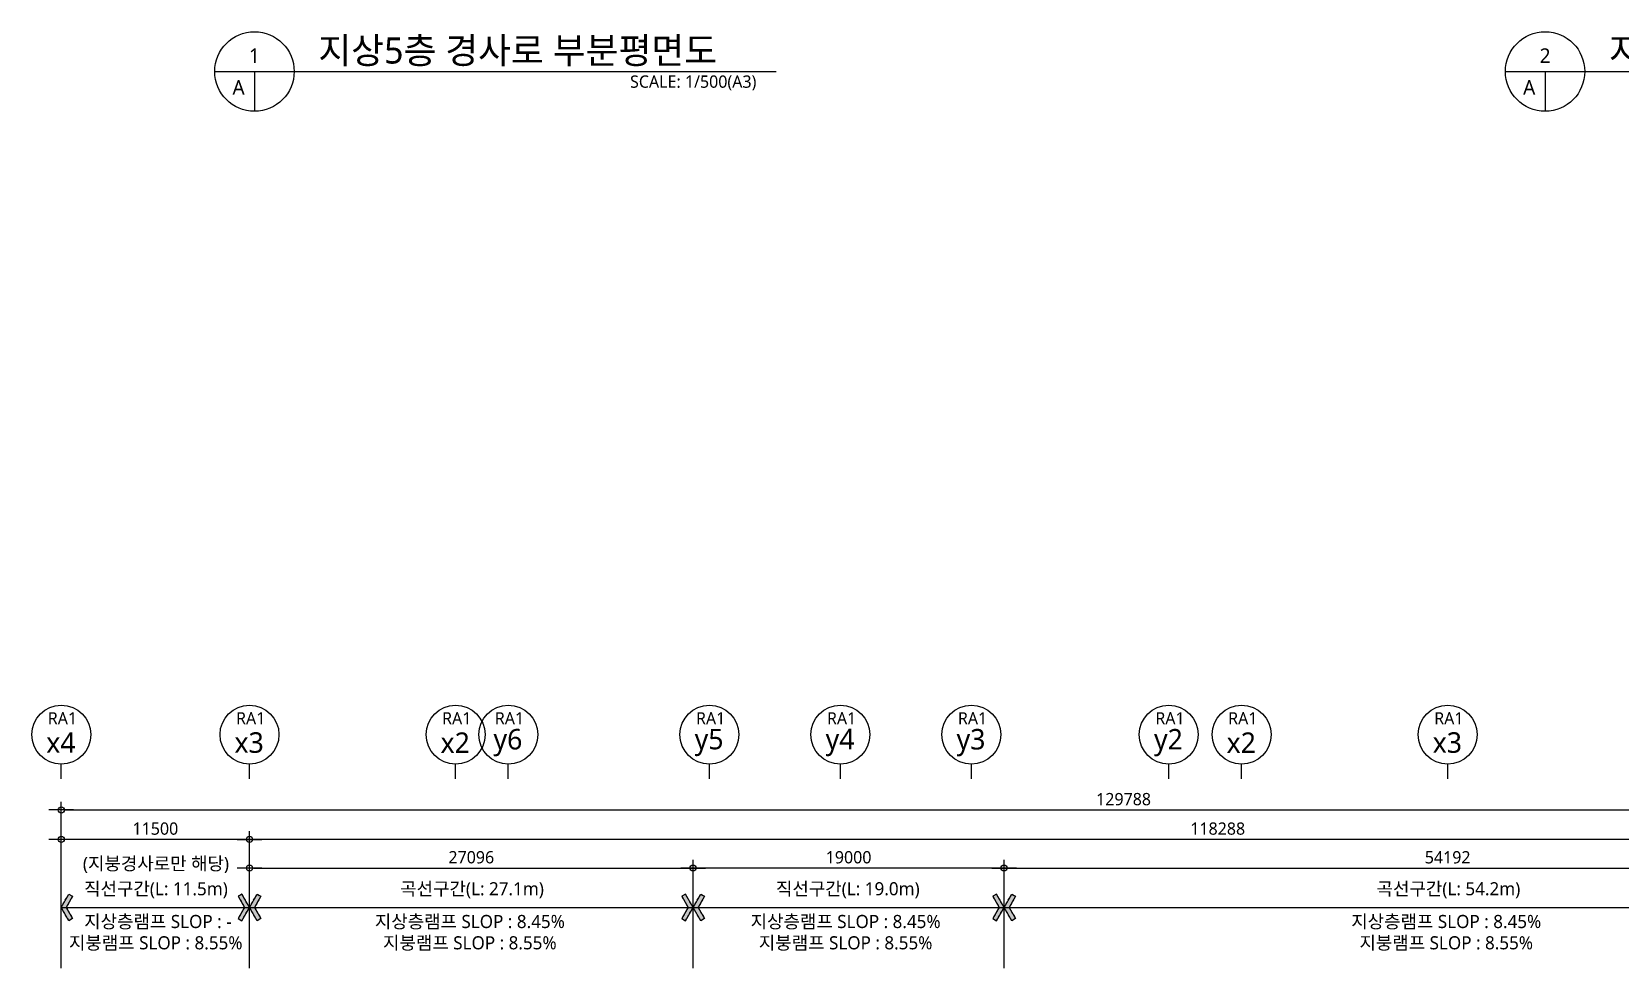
# Model space of a CAD drawing. Header units: millimetres. Extents: x 367092 to 767578, y 396038 to 811791.
# Drawn here: x 394626 to 491659, y 502551 to 560205 of the extents above; entities that cross this region are included whole.
import ezdxf
from ezdxf.enums import TextEntityAlignment as Align

# ---------------------------------------------------------------- set-up
doc = ezdxf.new("R2010")
doc.units = ezdxf.units.MM
doc.header["$LTSCALE"] = 100
doc.header["$MEASUREMENT"] = 0
doc.header["$PDSIZE"] = -10
doc.linetypes.add('HID', pattern=[2.5, 1.5, -1])
doc.layers.get('0').update_dxf_attribs({"linetype": 'CONTINUOUS'})
doc.layers.get('Defpoints').update_dxf_attribs({"color": 171, "linetype": 'CONTINUOUS'})
for name, color, linetype in [('NDIM', 7, 'CONTINUOUS'), ('SYM', 7, 'CONTINUOUS'), ('SYM(AXIS)', 7, 'CONTINUOUS'), ('SYM(STAIR)', 251, 'CONTINUOUS'), ('TEXT', 3, 'CONTINUOUS'), ('TEXT(AXIS)', 2, 'CONTINUOUS'), ('TEXT-기입', 6, 'CONTINUOUS')]:
    doc.layers.add(name, color=color, linetype=linetype)
doc.styles.add('CGS', font='cgse', dxfattribs={"bigfont": 'cgs'})
doc.styles.add('나눔바른고딕', font='NanumBarunGothic.ttf')
doc.dimstyles.new('NDIM 1200', dxfattribs={"dimscale": 500, "dimtxt": 3, "dimasz": 1, "dimexe": 2, "dimexo": 2, "dimgap": 1, "dimtad": 1, "dimdec": 0, "dimdsep": 46, "dimtxsty": 'CGS', "dimblk": 'DOT0', "dimcen": 1, "dimdle": 8, "dimclrd": 2, "dimclre": 2, "dimclrt": 2, "dimadec": 0, "dimazin": 0, "dimtfac": 1, "dimtdec": 0, "dimtix": 1, "dimtmove": 2, "dimatfit": 3, "dimldrblk": 'DOT0', "dimfxl": 1, "dimtolj": 1, "dimtzin": 0, "dimlwd": -1, "dimlwe": -1, "dimarcsym": 0})

# ---------------------------------------------------------------- blocks, each defined once
blk = doc.blocks.new('DOT0')
blk.add_line((-3, 0), (3, 0))
at = {"color": 6}
blk.add_circle((0, 0), 0.75, dxfattribs=at)
blk = doc.blocks.new('*D95')
at = {"layer": 'Defpoints', "color": 0, "ltscale": 0.4, "transparency": 16777216}
for p in [(407926, 510901), (407926, 502551), (526214, 502551)]:
    blk.add_point(p, dxfattribs=at)
at = {"layer": 'NDIM', "ltscale": 0.4, "transparency": 16777216}
for p, q in [((407926, 503051), (407926, 511401)), ((526214, 503051), (526214, 511401)), ((525964, 510901), (408176, 510901))]:
    blk.add_line(p, q, dxfattribs=at)
at = {"layer": 'NDIM', "ltscale": 0.4, "transparency": 16777216, "xscale": 250, "yscale": 250, "zscale": 250, "rotation": 180}
blk.add_blockref('DOT0', (407926, 510901), dxfattribs=at)
at = {"layer": 'NDIM', "ltscale": 0.4, "transparency": 16777216, "xscale": 250, "yscale": 250, "zscale": 250}
blk.add_blockref('DOT0', (526214, 510901), dxfattribs=at)
at = {"layer": 'NDIM', "ltscale": 0.4, "transparency": 16777216, "insert": (467070, 511557), "char_height": 750, "attachment_point": 5, "style": '나눔바른고딕'}
blk.add_mtext('\\A1;118288', dxfattribs=at)
blk = doc.blocks.new('*D96')
at = {"layer": 'Defpoints', "color": 0, "ltscale": 0.4, "transparency": 16777216}
for p in [(508214, 509151), (454022, 502551), (508214, 502551)]:
    blk.add_point(p, dxfattribs=at)
at = {"layer": 'NDIM', "ltscale": 0.4, "transparency": 16777216}
for p, q in [((454022, 503051), (454022, 509651)), ((508214, 503051), (508214, 509651)), ((454272, 509151), (507964, 509151))]:
    blk.add_line(p, q, dxfattribs=at)
at = {"layer": 'NDIM', "ltscale": 0.4, "transparency": 16777216, "xscale": 250, "yscale": 250, "zscale": 250, "rotation": 180}
blk.add_blockref('DOT0', (454022, 509151), dxfattribs=at)
at = {"layer": 'NDIM', "ltscale": 0.4, "transparency": 16777216, "xscale": 250, "yscale": 250, "zscale": 250}
blk.add_blockref('DOT0', (508214, 509151), dxfattribs=at)
at = {"layer": 'NDIM', "ltscale": 0.4, "transparency": 16777216, "insert": (481118, 509807), "char_height": 750, "attachment_point": 5, "style": '나눔바른고딕'}
blk.add_mtext('\\A1;54192', dxfattribs=at)
blk = doc.blocks.new('*D97')
at = {"layer": 'Defpoints', "color": 0, "ltscale": 0.4, "transparency": 16777216}
for p in [(435022, 509151), (435022, 502551), (454022, 502551)]:
    blk.add_point(p, dxfattribs=at)
at = {"layer": 'NDIM', "ltscale": 0.4, "transparency": 16777216}
for p, q in [((435022, 503051), (435022, 509651)), ((454022, 503051), (454022, 509651)), ((453772, 509151), (435272, 509151))]:
    blk.add_line(p, q, dxfattribs=at)
at = {"layer": 'NDIM', "ltscale": 0.4, "transparency": 16777216, "xscale": 250, "yscale": 250, "zscale": 250, "rotation": 180}
blk.add_blockref('DOT0', (435022, 509151), dxfattribs=at)
at = {"layer": 'NDIM', "ltscale": 0.4, "transparency": 16777216, "xscale": 250, "yscale": 250, "zscale": 250}
blk.add_blockref('DOT0', (454022, 509151), dxfattribs=at)
at = {"layer": 'NDIM', "ltscale": 0.4, "transparency": 16777216, "insert": (444522, 509809), "char_height": 750, "attachment_point": 5, "style": '나눔바른고딕'}
blk.add_mtext('\\A1;19000', dxfattribs=at)
blk = doc.blocks.new('*D98')
at = {"layer": 'Defpoints', "color": 0, "ltscale": 0.4, "transparency": 16777216}
for p in [(435022, 509151), (407926, 502551), (435022, 502551)]:
    blk.add_point(p, dxfattribs=at)
at = {"layer": 'NDIM', "ltscale": 0.4, "transparency": 16777216}
for p, q in [((407926, 503051), (407926, 509651)), ((435022, 503051), (435022, 509651)), ((408176, 509151), (434772, 509151))]:
    blk.add_line(p, q, dxfattribs=at)
at = {"layer": 'NDIM', "ltscale": 0.4, "transparency": 16777216, "xscale": 250, "yscale": 250, "zscale": 250, "rotation": 180}
blk.add_blockref('DOT0', (407926, 509151), dxfattribs=at)
at = {"layer": 'NDIM', "ltscale": 0.4, "transparency": 16777216, "xscale": 250, "yscale": 250, "zscale": 250}
blk.add_blockref('DOT0', (435022, 509151), dxfattribs=at)
at = {"layer": 'NDIM', "ltscale": 0.4, "transparency": 16777216, "insert": (421474, 509809), "char_height": 750, "attachment_point": 5, "style": '나눔바른고딕'}
blk.add_mtext('\\A1;27096', dxfattribs=at)
blk = doc.blocks.new('A$C2F20087E')
at = {"layer": 'SYM(AXIS)'}
blk.add_line((600, 0), (600, 300), dxfattribs=at)
blk.add_circle((600, 900), 600, dxfattribs=at)
blk = doc.blocks.new('*D74')
at = {"layer": 'Defpoints', "color": 0, "ltscale": 0.4, "transparency": 16777216}
for p in [(396426, 510901), (396426, 502551), (407926, 502551)]:
    blk.add_point(p, dxfattribs=at)
at = {"layer": 'NDIM', "ltscale": 0.4, "transparency": 16777216}
for p, q in [((396426, 503051), (396426, 511401)), ((407926, 503051), (407926, 511401)), ((407676, 510901), (396676, 510901))]:
    blk.add_line(p, q, dxfattribs=at)
at = {"layer": 'NDIM', "ltscale": 0.4, "transparency": 16777216, "xscale": 250, "yscale": 250, "zscale": 250, "rotation": 180}
blk.add_blockref('DOT0', (396426, 510901), dxfattribs=at)
at = {"layer": 'NDIM', "ltscale": 0.4, "transparency": 16777216, "xscale": 250, "yscale": 250, "zscale": 250}
blk.add_blockref('DOT0', (407926, 510901), dxfattribs=at)
at = {"layer": 'NDIM', "ltscale": 0.4, "transparency": 16777216, "insert": (402176, 511558), "char_height": 750, "attachment_point": 5, "style": '나눔바른고딕'}
blk.add_mtext('\\A1;11500', dxfattribs=at)
blk = doc.blocks.new('*D75')
at = {"layer": 'Defpoints', "color": 0, "ltscale": 0.4, "transparency": 16777216}
for p in [(526214, 512701), (396426, 502551), (526214, 502551)]:
    blk.add_point(p, dxfattribs=at)
at = {"layer": 'NDIM', "ltscale": 0.4, "transparency": 16777216}
for p, q in [((396426, 503051), (396426, 513201)), ((396676, 512701), (525964, 512701)), ((526214, 503051), (526214, 513201))]:
    blk.add_line(p, q, dxfattribs=at)
at = {"layer": 'NDIM', "ltscale": 0.4, "transparency": 16777216, "xscale": 250, "yscale": 250, "zscale": 250, "rotation": 180}
blk.add_blockref('DOT0', (396426, 512701), dxfattribs=at)
at = {"layer": 'NDIM', "ltscale": 0.4, "transparency": 16777216, "xscale": 250, "yscale": 250, "zscale": 250}
blk.add_blockref('DOT0', (526214, 512701), dxfattribs=at)
at = {"layer": 'NDIM', "ltscale": 0.4, "transparency": 16777216, "insert": (461320, 513357), "char_height": 750, "attachment_point": 5, "style": '나눔바른고딕'}
blk.add_mtext('\\A1;129788', dxfattribs=at)

msp = doc.modelspace()

# ---------------------------------------------------------------- hatches: boundary and pattern name
at = {"layer": 'SYM(STAIR)'}
for points in [[(396728.4, 506751), (397121.5, 506070.1), (396894.6, 505939.1), (396425.8, 506751), (396894.6, 507562.9), (397121.5, 507431.8)], [(396728.4, 506751), (397121.5, 506070.1), (396894.6, 505939.1), (396425.8, 506751), (396894.6, 507562.9), (397121.5, 507431.8)], [(407623.2, 506751), (407230.1, 506070.1), (407457.1, 505939.1), (407925.8, 506751), (407457.1, 507562.9), (407230.1, 507431.8)], [(407623.2, 506751), (407230.1, 506070.1), (407457.1, 505939.1), (407925.8, 506751), (407457.1, 507562.9), (407230.1, 507431.8)], [(408228.4, 506751), (408621.5, 506070.1), (408394.6, 505939.1), (407925.8, 506751), (408394.6, 507562.9), (408621.5, 507431.8)], [(408228.4, 506751), (408621.5, 506070.1), (408394.6, 505939.1), (407925.8, 506751), (408394.6, 507562.9), (408621.5, 507431.8)], [(434719.2, 506751), (434326.1, 506070.1), (434553.1, 505939.1), (435021.8, 506751), (434553.1, 507562.9), (434326.1, 507431.8)], [(434719.2, 506751), (434326.1, 506070.1), (434553.1, 505939.1), (435021.8, 506751), (434553.1, 507562.9), (434326.1, 507431.8)], [(435324.4, 506751), (435717.5, 506070.1), (435490.6, 505939.1), (435021.8, 506751), (435490.6, 507562.9), (435717.5, 507431.8)], [(435324.4, 506751), (435717.5, 506070.1), (435490.6, 505939.1), (435021.8, 506751), (435490.6, 507562.9), (435717.5, 507431.8)], [(453719.2, 506751), (453326.1, 506070.1), (453553.1, 505939.1), (454021.8, 506751), (453553.1, 507562.9), (453326.1, 507431.8)], [(453719.2, 506751), (453326.1, 506070.1), (453553.1, 505939.1), (454021.8, 506751), (453553.1, 507562.9), (453326.1, 507431.8)], [(454324.4, 506751), (454717.5, 506070.1), (454490.6, 505939.1), (454021.8, 506751), (454490.6, 507562.9), (454717.5, 507431.8)], [(454324.4, 506751), (454717.5, 506070.1), (454490.6, 505939.1), (454021.8, 506751), (454490.6, 507562.9), (454717.5, 507431.8)]]:
    msp.add_hatch(color=256, dxfattribs=at).paths.add_polyline_path(points)

# ---------------------------------------------------------------- linework, layer by layer
at = {"layer": 'SYM'}
for p, q in [((405805.4, 557780.8), (440098.2, 557780.8)), ((408229.6, 557780.8), (408229.6, 555356.5)), ((484644.7, 557780.8), (515068.4, 557780.8)), ((487069, 557780.8), (487069, 555356.5))]:
    msp.add_line(p, q, dxfattribs=at)
at = {"layer": 'SYM', "color": 2, "linetype": 'HID'}
for points in [[(396894.6, 507562.9), (397121.5, 507431.8), (396728.4, 506751), (397121.5, 506070.1), (396894.6, 505939.1), (396425.8, 506751), (396894.6, 507562.9)], [(407457.1, 507562.9), (407230.1, 507431.8), (407623.2, 506751), (407230.1, 506070.1), (407457.1, 505939.1), (407925.8, 506751), (407457.1, 507562.9)], [(408394.6, 507562.9), (408621.5, 507431.8), (408228.4, 506751), (408621.5, 506070.1), (408394.6, 505939.1), (407925.8, 506751), (408394.6, 507562.9)], [(434553.1, 507562.9), (434326.1, 507431.8), (434719.2, 506751), (434326.1, 506070.1), (434553.1, 505939.1), (435021.8, 506751), (434553.1, 507562.9)], [(435490.6, 507562.9), (435717.5, 507431.8), (435324.4, 506751), (435717.5, 506070.1), (435490.6, 505939.1), (435021.8, 506751), (435490.6, 507562.9)], [(453553.1, 507562.9), (453326.1, 507431.8), (453719.2, 506751), (453326.1, 506070.1), (453553.1, 505939.1), (454021.8, 506751), (453553.1, 507562.9)], [(454490.6, 507562.9), (454717.5, 507431.8), (454324.4, 506751), (454717.5, 506070.1), (454490.6, 505939.1), (454021.8, 506751), (454490.6, 507562.9)]]:
    msp.add_lwpolyline(points, dxfattribs=at)
at = {"layer": 'SYM', "color": 2}
for points in [[(396425.8, 506751), (407925.8, 506751)], [(407925.8, 506751), (435021.8, 506751)], [(435021.8, 506751), (454021.8, 506751)], [(454021.8, 506751), (508213.8, 506751)]]:
    msp.add_lwpolyline(points, dxfattribs=at)
at = {"layer": 'SYM'}
for centre in [(408229.6, 557780.8), (487069, 557780.8)]:
    msp.add_circle(centre, 2424.2, dxfattribs=at)
at = {"layer": 'SYM(STAIR)'}
for points in [[(396728.4, 506751), (397121.5, 506070.1), (396894.6, 505939.1), (396425.8, 506751), (396894.6, 507562.9), (397121.5, 507431.8)], [(407623.2, 506751), (407230.1, 506070.1), (407457.1, 505939.1), (407925.8, 506751), (407457.1, 507562.9), (407230.1, 507431.8)], [(408228.4, 506751), (408621.5, 506070.1), (408394.6, 505939.1), (407925.8, 506751), (408394.6, 507562.9), (408621.5, 507431.8)], [(434719.2, 506751), (434326.1, 506070.1), (434553.1, 505939.1), (435021.8, 506751), (434553.1, 507562.9), (434326.1, 507431.8)], [(435324.4, 506751), (435717.5, 506070.1), (435490.6, 505939.1), (435021.8, 506751), (435490.6, 507562.9), (435717.5, 507431.8)], [(453719.2, 506751), (453326.1, 506070.1), (453553.1, 505939.1), (454021.8, 506751), (453553.1, 507562.9), (453326.1, 507431.8)], [(454324.4, 506751), (454717.5, 506070.1), (454490.6, 505939.1), (454021.8, 506751), (454490.6, 507562.9), (454717.5, 507431.8)]]:
    msp.add_lwpolyline(points, close=True, dxfattribs=at)

# ---------------------------------------------------------------- block references
at = {"xscale": 3, "yscale": 3, "zscale": 3}
for p in [(394625.8, 514601), (406125.8, 514601), (418712.8, 514601), (421933.8, 514601), (434221.8, 514601), (442221.8, 514601), (450221.8, 514601), (462281.8, 514601), (466729.8, 514601), (479317.8, 514601)]:
    msp.add_blockref('A$C2F20087E', p, dxfattribs=at)

# ---------------------------------------------------------------- texts
at = {"layer": 'TEXT', "style": '나눔바른고딕'}
for s, p in [('지상5층 경사로 부분평면도', (412128, 558265.6)), ('지붕층 경사로 부분평면도', (490967.4, 558265.6))]:
    msp.add_text(s, height=1600, dxfattribs=at).set_placement(p)
for s, p in [('1', (408229.6, 558750.5)), ('2', (487069, 558750.5)), ('A', (407259.9, 556811.1)), ('A', (486099.3, 556811.1))]:
    msp.add_text(s, height=900, dxfattribs=at).set_placement(p, align=Align.MIDDLE)
msp.add_text('SCALE: 1/500(A3)', height=750, dxfattribs=at).set_placement((438889.5, 557538.3), align=Align.TOP_RIGHT)
at = {"layer": 'TEXT(AXIS)', "style": '나눔바른고딕'}
for p in [(396500, 518294.1), (408000, 518294.1), (420587, 518294.1), (423808, 518294.1), (436096, 518294.1), (444096, 518294.1), (452096, 518294.1), (464156, 518294.1), (468604, 518294.1), (481192, 518294.1)]:
    msp.add_text('RA1', height=750, dxfattribs=at).set_placement(p, align=Align.MIDDLE_CENTER)
for s, p in [('x4', (396404.9, 516816.7)), ('x3', (407904.9, 516816.7)), ('x2', (420491.9, 516816.7)), ('y6', (423712.9, 516816.7)), ('y5', (436000.9, 516816.7)), ('y4', (444000.9, 516816.7)), ('y3', (452000.9, 516816.7)), ('y2', (464060.9, 516816.7)), ('x2', (468508.9, 516816.7)), ('x3', (481096.9, 516816.7))]:
    msp.add_text(s, height=1250, dxfattribs=at).set_placement(p, align=Align.MIDDLE)
at = {"layer": 'TEXT-기입', "color": 1, "style": '나눔바른고딕'}
msp.add_text('(지붕경사로만 해당)', height=800, dxfattribs=at).set_placement((402212.3, 509429), align=Align.MIDDLE_CENTER)
at = {"layer": 'TEXT-기입', "style": '나눔바른고딕'}
for s, p in [('직선구간(L: 11.5m)', (402212.3, 507890.8)), ('곡선구간(L: 27.1m)', (421520.8, 507890.8)), ('직선구간(L: 19.0m)', (444475.6, 507890.8)), ('곡선구간(L: 54.2m)', (481164.8, 507890.8)), ('지상층램프 SLOP : -', (402331.7, 505890.8)), ('지상층램프 SLOP : 8.45%%% ', (421520.8, 505890.8)), ('지상층램프 SLOP : 8.45%%% ', (444475.6, 505890.8)), ('지상층램프 SLOP : 8.45%%% ', (481164.8, 505890.8)), ('지붕램프 SLOP : 8.55%%% ', (402331.7, 504590.8)), ('지붕램프 SLOP : 8.55%%% ', (421520.8, 504590.8)), ('지붕램프 SLOP : 8.55%%% ', (444475.6, 504590.8)), ('지붕램프 SLOP : 8.55%%% ', (481164.8, 504590.8))]:
    msp.add_text(s, height=800, dxfattribs=at).set_placement(p, align=Align.MIDDLE_CENTER)

# ---------------------------------------------------------------- dimensions: what is measured, and where the dimension line sits
at = {"layer": 'NDIM', "ltscale": 0.4}
for base, p1, p2, picture, middle in [((526213.8, 512701), (396425.8, 502551), (526213.8, 502551), '*D75', (461319.8, 513357.2)), ((396425.8, 510901), (407925.8, 502551), (396425.8, 502551), '*D74', (402175.8, 511558.2)), ((435021.8, 509151), (407925.8, 502551), (435021.8, 502551), '*D98', (421473.8, 509808.7)), ((508213.8, 509151), (454021.8, 502551), (508213.8, 502551), '*D96', (481117.8, 509807.2))]:
    dim = msp.add_linear_dim(base=base, p1=p1, p2=p2, dimstyle='NDIM 1200', override={"dimscale": 250, "dimtxsty": '나눔바른고딕', "dimclrd": 256, "dimclre": 256, "dimclrt": 256}, dxfattribs=at)
    dim.commit()
    dim.dimension.update_dxf_attribs({"geometry": picture, "text_midpoint": middle})
for base, p1, p2, picture, middle in [((407925.8, 510901), (526213.8, 502551), (407925.8, 502551), '*D95', (467069.8, 511556.7)), ((435021.8, 509151), (454021.8, 502551), (435021.8, 502551), '*D97', (444521.8, 509808.7))]:
    dim = msp.add_linear_dim(base=base, p1=p1, p2=p2, angle=180, dimstyle='NDIM 1200', override={"dimscale": 250, "dimtxsty": '나눔바른고딕', "dimclrd": 256, "dimclre": 256, "dimclrt": 256}, dxfattribs=at)
    dim.commit()
    dim.dimension.update_dxf_attribs({"geometry": picture, "text_midpoint": middle})

doc.saveas('drawing.dxf')
